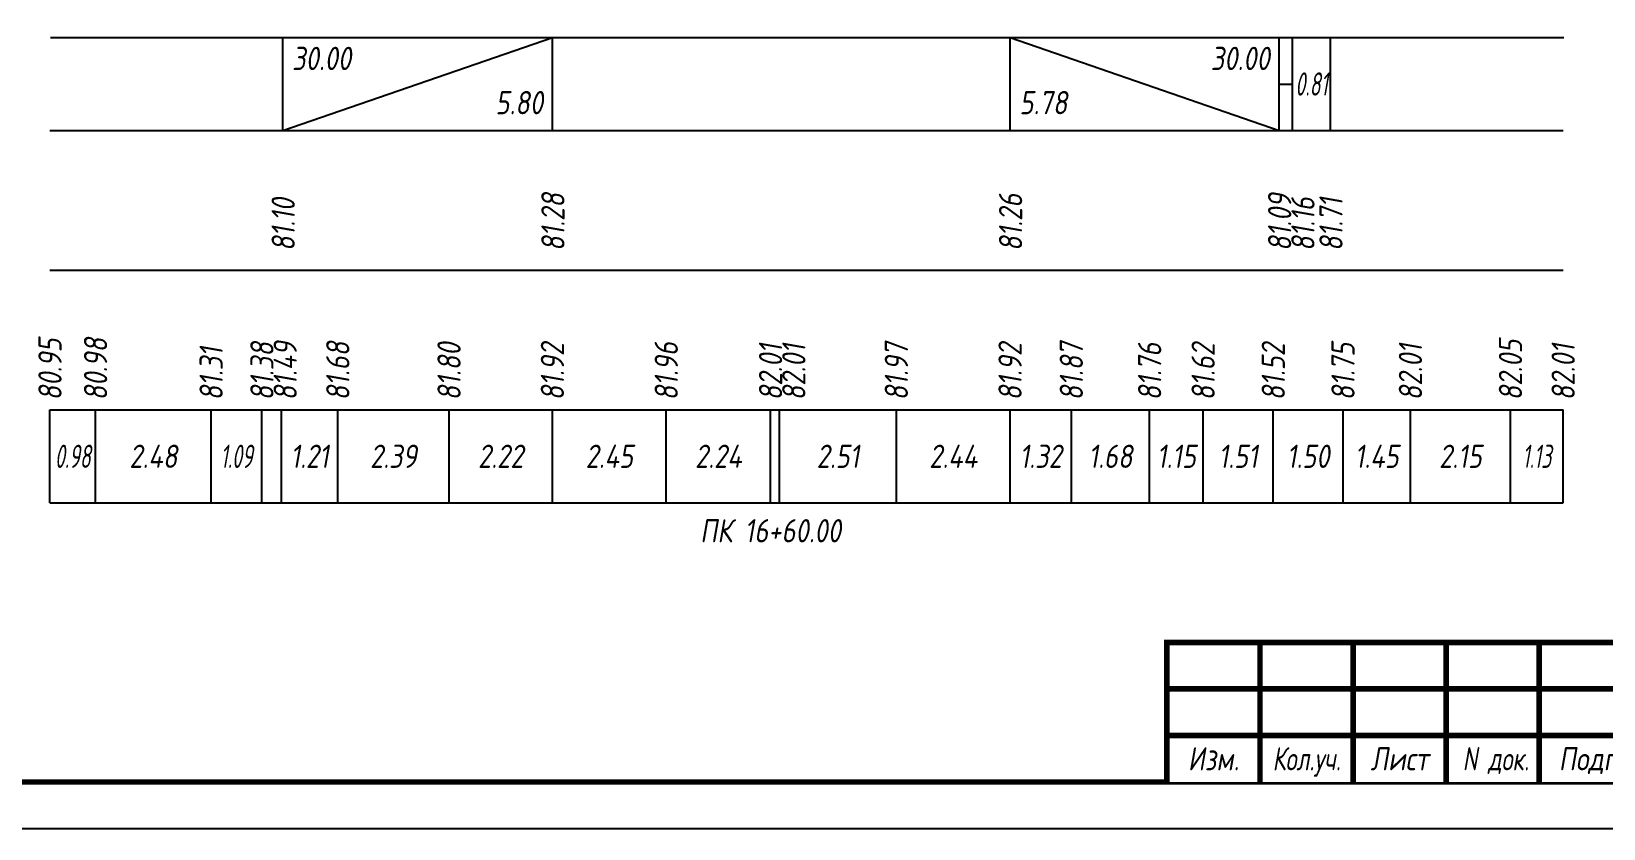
# Model space of a CAD drawing. Extents: x -717 to 1451, y -133302 to 233.
# Drawn here: x 78 to 246.9, y -25852.4 to -25766.8 of the extents above; entities that cross this region are included whole.
import ezdxf
from ezdxf.enums import TextEntityAlignment as Align

# ---------------------------------------------------------------- set-up
doc = ezdxf.new("R2010")
doc.units = 0
for name, color, linetype in [('Зарамочное оформление', 7, 'Continuous'), ('Код_510', 7, 'Continuous'), ('Код_516', 1, 'Continuous'), ('Подписи поперечников', 7, 'Continuous'), ('Таблица', 7, 'Continuous')]:
    doc.layers.add(name, color=color, linetype=linetype)
doc.styles.add('М', font='romand.shx', dxfattribs={"width": 0.8, "oblique": 10, "height": 2.5})

# ---------------------------------------------------------------- blocks, each defined once
blk = doc.blocks.new('Штамп')
at = {"linetype": 'Continuous'}
blk.add_wipeout([(199.95, -411.25), (384.95, -411.25), (384.95, -426.25), (199.95, -426.25)], dxfattribs=at).dxf.layer = 'Зарамочное оформление'
at = {"layer": 'Зарамочное оформление', "linetype": 'Continuous', "lineweight": -3, "const_width": 0.6, "flags": 128}
for points in [[(199.95, -426.25), (199.95, -411.25), (384.95, -411.25)], [(209.95, -411.25), (209.95, -426.25)], [(219.95, -411.25), (219.95, -426.25)], [(229.95, -411.25), (229.95, -426.25)], [(239.95, -411.25), (239.95, -426.25)], [(199.95, -416.25), (264.95, -416.25)], [(199.95, -421.25), (264.95, -421.25)]]:
    blk.add_lwpolyline(points, dxfattribs=at)
at = {"layer": 'Зарамочное оформление', "linetype": 'Continuous', "style": 'М', "oblique": 10}
for s, width, p in [('Изм.', 0.8, (204.95, -423.75)), ('Кол.уч.', 0.7, (214.95, -423.75)), ('Лист', 0.8, (224.95, -423.75)), ('N док.', 0.7, (235.28, -423.75)), ('Подпись', 0.8, (247.45, -423.75))]:
    blk.add_text(s, height=2.5, dxfattribs=dict(at, width=width)).set_placement(p, align=Align.MIDDLE_CENTER)
blk = doc.blocks.new('шифр')
blk.add_blockref('Штамп', (0, -25481))

msp = doc.modelspace()

# ---------------------------------------------------------------- linework, layer by layer
at = {"flags": 128}
msp.add_lwpolyline([(-30.054, -25852.421), (389.946, -25852.421), (389.946, -25555.421), (-30.054, -25555.421)], close=True, dxfattribs=at)
at = {"const_width": 0.6, "flags": 128}
msp.add_lwpolyline([(-10.054, -25847.421), (384.946, -25847.421), (384.946, -25560.421), (-10.054, -25560.421)], close=True, dxfattribs=at)
at = {"layer": 'Код_510'}
for p, q in [((79.946, -25817.421), (79.946, -25807.421)), ((84.844, -25817.421), (84.844, -25807.421)), ((97.26, -25817.421), (97.26, -25807.421)), ((102.716, -25817.421), (102.716, -25807.421)), ((104.806, -25817.421), (104.806, -25807.421)), ((110.872, -25817.421), (110.872, -25807.421)), ((122.821, -25817.421), (122.821, -25807.421)), ((133.926, -25817.421), (133.926, -25807.421)), ((146.156, -25817.421), (146.156, -25807.421)), ((157.363, -25817.421), (157.363, -25807.421)), ((158.328, -25817.421), (158.328, -25807.421)), ((170.877, -25817.421), (170.877, -25807.421)), ((183.095, -25817.421), (183.095, -25807.421)), ((189.678, -25817.421), (189.678, -25807.421)), ((198.09, -25817.421), (198.09, -25807.421)), ((203.839, -25817.421), (203.839, -25807.421)), ((211.374, -25817.421), (211.374, -25807.421)), ((218.865, -25817.421), (218.865, -25807.421)), ((226.111, -25817.421), (226.111, -25807.421)), ((236.859, -25817.421), (236.859, -25807.421)), ((242.52, -25817.421), (242.52, -25807.421))]:
    msp.add_line(p, q, dxfattribs=at)
at = {"layer": 'Код_516'}
for p, q in [((104.946, -25777.421), (104.946, -25767.421)), ((104.946, -25777.421), (133.926, -25767.421)), ((133.926, -25777.421), (133.926, -25767.421)), ((183.095, -25777.421), (183.095, -25767.421)), ((183.095, -25767.421), (212.004, -25777.421)), ((212.004, -25777.421), (212.004, -25767.421)), ((212.004, -25777.421), (212.004, -25767.421)), ((213.448, -25777.421), (213.448, -25767.421)), ((217.52, -25777.421), (217.52, -25767.421)), ((212.004, -25772.421), (213.448, -25772.421))]:
    msp.add_line(p, q, dxfattribs=at)
at = {"layer": 'Таблица'}
for p, q in [((80, -25767.421), (242.574, -25767.421)), ((79.946, -25777.421), (242.52, -25777.421)), ((79.946, -25792.421), (242.52, -25792.421)), ((79.946, -25807.421), (242.52, -25807.421)), ((79.946, -25817.421), (242.52, -25817.421))]:
    msp.add_line(p, q, dxfattribs=at)

# ---------------------------------------------------------------- texts
at = {"layer": 'Код_510', "style": 'М', "oblique": 10, "width": 0.8}
for s, p in [('80.95', (79.946, -25806.421)), ('80.98', (84.844, -25806.421)), ('81.38', (102.716, -25806.421)), ('81.49', (105.216, -25806.421)), ('81.68', (110.872, -25806.421)), ('81.80', (122.821, -25806.421)), ('81.92', (133.926, -25806.421)), ('81.96', (146.156, -25806.421)), ('82.01', (157.363, -25806.421)), ('82.01', (159.863, -25806.421)), ('81.97', (170.877, -25806.421)), ('81.92', (183.095, -25806.421)), ('81.87', (189.678, -25806.421)), ('81.76', (198.09, -25806.421)), ('81.62', (203.839, -25806.421)), ('81.52', (211.374, -25806.421)), ('81.75', (218.865, -25806.421)), ('82.01', (226.111, -25806.421)), ('82.05', (236.859, -25806.421)), ('82.01', (242.52, -25806.421)), ('81.31', (97.26, -25806.421))]:
    msp.add_text(s, height=2.5, rotation=90, dxfattribs=at).set_placement(p, align=Align.MIDDLE_LEFT)
at = {"layer": 'Код_510', "style": 'М', "oblique": 10}
for s, width, p in [('0.98', 0.6, (82.395, -25812.421)), ('2.48', 0.8, (91.052, -25812.421)), ('1.09', 0.6, (99.988, -25812.421)), ('1.21', 0.8, (107.839, -25812.421)), ('2.39', 0.8, (116.847, -25812.421)), ('2.22', 0.8, (128.373, -25812.421)), ('2.45', 0.8, (140.041, -25812.421)), ('2.24', 0.8, (151.759, -25812.421)), ('2.51', 0.8, (164.602, -25812.421)), ('2.44', 0.8, (176.986, -25812.421)), ('1.32', 0.8, (186.387, -25812.421)), ('1.68', 0.8, (193.884, -25812.421)), ('1.15', 0.8, (200.965, -25812.421)), ('1.51', 0.8, (207.607, -25812.421)), ('1.50', 0.8, (215.12, -25812.421)), ('1.45', 0.8, (222.488, -25812.421)), ('2.15', 0.8, (231.485, -25812.421)), ('1.13', 0.6, (239.69, -25812.421))]:
    msp.add_text(s, height=2.5, dxfattribs=dict(at, width=width)).set_placement(p, align=Align.MIDDLE_CENTER)
at = {"layer": 'Код_516', "style": 'М', "oblique": 10, "width": 0.8}
msp.add_text('30.00', height=2.5, dxfattribs=at).set_placement((105.946, -25768.421), align=Align.TOP_LEFT)
msp.add_text('30.00', height=2.5, dxfattribs=at).set_placement((211.004, -25768.421), align=Align.TOP_RIGHT)
at = {"layer": 'Код_516', "style": 'М', "oblique": 10, "width": 0.6}
msp.add_text('0.81', height=2.5, dxfattribs=at).set_placement((215.484, -25772.421), align=Align.MIDDLE_CENTER)
at = {"layer": 'Код_516', "style": 'М', "oblique": 10, "width": 0.8}
msp.add_text('5.80', height=2.5, dxfattribs=at).set_placement((132.926, -25776.421), align=Align.BOTTOM_RIGHT)
msp.add_text('5.78', height=2.5, dxfattribs=at).set_placement((184.095, -25776.421), align=Align.BOTTOM_LEFT)
for s, p in [('81.10', (105, -25790.371)), ('81.28', (133.98, -25790.371)), ('81.26', (183.149, -25790.371)), ('81.09', (212.058, -25790.371)), ('81.16', (214.558, -25790.371)), ('81.71', (217.574, -25790.371))]:
    msp.add_text(s, height=2.5, rotation=90, dxfattribs=at).set_placement(p, align=Align.MIDDLE_LEFT)
at = {"layer": 'Подписи поперечников', "style": 'М', "oblique": 10, "width": 0.8}
msp.add_text('ПК 16+60.00', height=2.5, dxfattribs=at).set_placement((157.363, -25822.421), align=Align.BOTTOM_CENTER)

# ---------------------------------------------------------------- next in the draw order: block references
msp.add_blockref('шифр', (0, 59.829))

doc.saveas('drawing.dxf')
